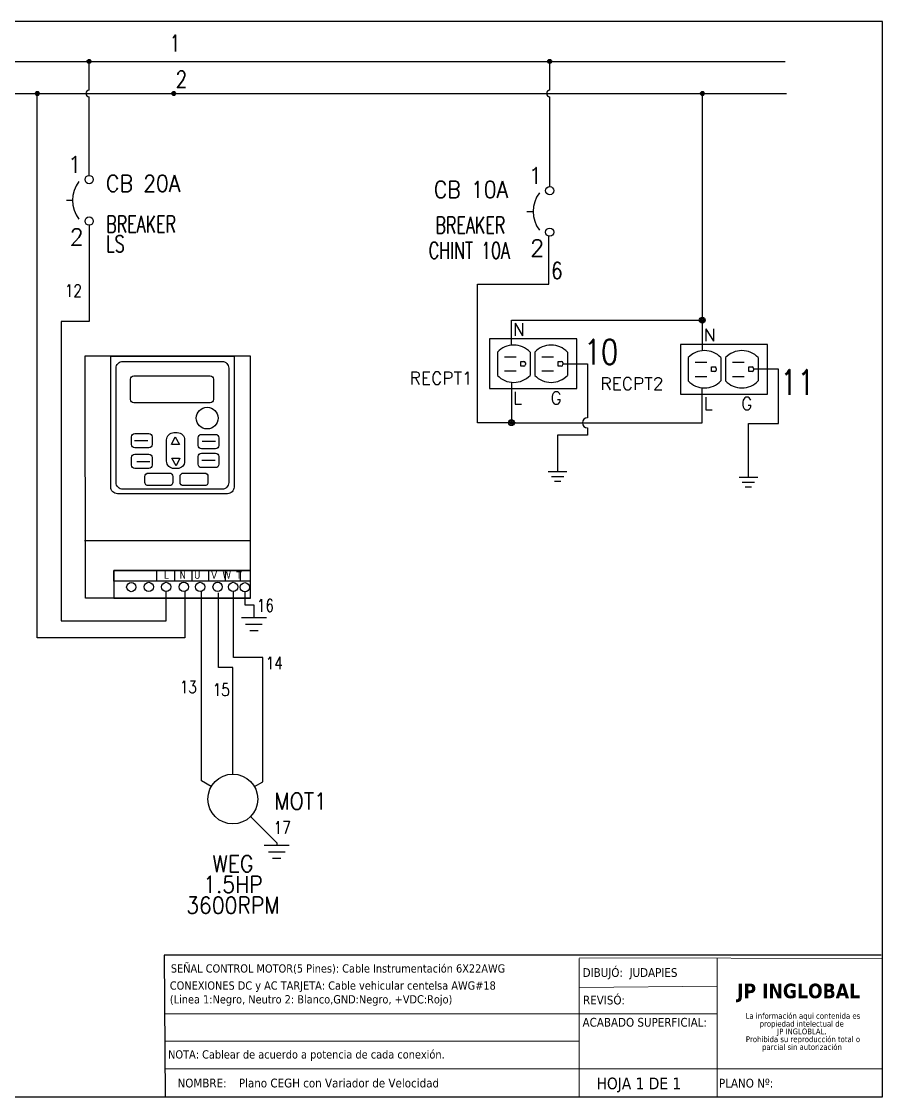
# Model space of a CAD drawing. Header units: millimetres. Extents: x 123.5 to 144.3, y 105.4 to 121.6.
# Drawn here: x 131.3 to 144.26, y 105.39 to 121.59 of the extents above; entities that cross this region are included whole.
import ezdxf
from ezdxf.enums import TextEntityAlignment as Align

# ---------------------------------------------------------------- set-up
doc = ezdxf.new("R2010")
doc.units = ezdxf.units.MM
doc.linetypes.add('CENTERX2', pattern=[20.32, 12.7, -2.54, 2.54, -2.54])
doc.linetypes.add('HIDDEN2', pattern=[0.1875, 0.125, -0.0625])
for name, color, linetype in [('BLK_12AWG', 7, 'Continuous'), ('CONTORNO', 179, 'Continuous'), ('DESC', 250, 'Continuous'), ('SYMS', 7, 'Continuous'), ('TAGS', 250, 'Continuous'), ('TERMS', 250, 'Continuous'), ('WIRES', 7, 'Continuous')]:
    doc.layers.add(name, color=color, linetype=linetype)
doc.layers.add('WIRENO', color=7, linetype='Continuous', true_color=0x000000)
doc.styles.add('SLDTEXTSTYLE0', font='tahoma.ttf')
doc.styles.add('SLDTEXTSTYLE1', font='')
doc.styles.get("Standard").update_dxf_attribs({"font": 'tahoma.ttf'})
doc.styles.add('WD', font='romans.shx')
doc.styles.get('SLDTEXTSTYLE1').set_extended_font_data('Tahoma', bold=True)

# ---------------------------------------------------------------- blocks, each defined once
blk = doc.blocks.new('SW_NOTE_2')
at = {"layer": 'CONTORNO', "color": 0, "char_height": 1.0583, "attachment_point": 2, "style": 'SLDTEXTSTYLE0'}
for s, insert in [('La información aqui contenida es ', (10.29, 1.34)), ('propiedad intelectual de', (10.08, -0.07)), ('JP INGLOBLAL.', (10.1, -1.48)), ('Prohibida su reproducción total o ', (10.3, -2.89)), ('parcial sin autorización', (10.12, -4.3))]:
    blk.add_mtext(s, dxfattribs=dict(at, insert=insert))
blk = doc.blocks.new('WDDOT')
for radius in [0.03, 0.0187, 0.00929]:
    blk.add_circle((0, 0), radius)
blk = doc.blocks.new('VCN1RDUP')
for p, q in [((-0.219, 0.25), (-0.219, -0.25)), ((0.656, 0.25), (-0.219, 0.25)), ((0.656, -0.25), (0.656, 0.25)), ((-0.14, 0.117), (-0.14, -0.117)), ((0.187, 0.117), (0.187, -0.117)), ((0.235, 0.117), (0.235, -0.117)), ((0.562, 0.117), (0.562, -0.117)), ((-0.071, 0.07), (0.046, 0.07)), ((0.093, -0.024), (0.093, 0.023)), ((0.093, 0.023), (0.125, 0.023)), ((0.14, 0.008), (0.14, -0.009)), ((0.304, 0.07), (0.421, 0.07)), ((0.468, -0.024), (0.468, 0.023)), ((0.468, 0.023), (0.5, 0.023)), ((0.515, 0.008), (0.515, -0.009)), ((-0.071, -0.071), (0.046, -0.071)), ((0.125, -0.024), (0.093, -0.024)), ((0.304, -0.071), (0.421, -0.071)), ((0.5, -0.024), (0.468, -0.024)), ((-0.219, -0.25), (0.656, -0.25))]:
    blk.add_line(p, q)
for centre, radius, start, end in [((0.023, -0.039), 0.226, 43.6028, 136.3972), ((0.398, -0.039), 0.226, 43.6028, 136.3972), ((0.125, 0.008), 0.015, 0, 90), ((0.5, 0.008), 0.015, 0, 90), ((0.125, -0.009), 0.015, 270, 0), ((0.5, -0.009), 0.015, 270, 0), ((0.023, 0.039), 0.226, 223.6028, 316.3972), ((0.398, 0.039), 0.226, 223.6028, 316.3972)]:
    blk.add_arc(centre, radius, start, end)
at = {"style": 'WD'}
for tag, width, p in [('INST', 0.7, (-0.281, 0.577)), ('LOC', 0.7, (-0.281, 0.408)), ('DESC1', 0.7, (-0.281, 0.252)), ('DESC2', 0.7, (-0.281, 0.095)), ('RATING1', 0.9, (-0.281, -0.061))]:
    blk.add_attdef(tag, text='', height=0.125, dxfattribs=dict(at, width=width)).set_placement(p, align=Align.RIGHT)
at = {"linetype": 'Continuous', "style": 'WD', "flags": 8}
for tag, p in [('TERM02', (0.016, 0.281)), ('TERM05', (0.391, 0.281)), ('TERM06', (0.587, 0.08))]:
    blk.add_attdef(tag, p, '', height=0.125, dxfattribs=at)
at = {"style": 'WD', "flags": 9}
blk.add_attdef('FAMILY', (-0.152, 0.205), '', height=0.01, rotation=90, dxfattribs=at)
at = {"linetype": 'Continuous', "style": 'WD', "flags": 9}
for tag, p in [('CAT', (-0.108, 0.23)), ('MFG', (-0.089, 0.228)), ('ASSYCODE', (-0.071, 0.23))]:
    blk.add_attdef(tag, text='', height=0.01, rotation=90, dxfattribs=at).set_placement(p, align=Align.CENTER)
at = {"style": 'WD', "flags": 1}
for tag, p in [('X2TERM02', (0, 0.188)), ('X2TERM05', (0.375, 0.188)), ('X1TERM03', (0.14, 0)), ('X1TERM06', (0.515, 0)), ('X8TERM01', (0, -0.188)), ('X8TERM04', (0.375, -0.188))]:
    blk.add_attdef(tag, p, '', height=0.0125, dxfattribs=at)
at = {"style": 'WD'}
blk.add_attdef('TAG1', text='', height=0.125, dxfattribs=at).set_placement((-0.281, -0.217), align=Align.RIGHT)
at = {"linetype": 'Continuous', "style": 'WD', "flags": 8}
for tag, p in [('TERM01', (0.016, -0.281)), ('TERM04', (0.391, -0.281))]:
    blk.add_attdef(tag, text='', height=0.125, dxfattribs=at).set_placement(p, align=Align.TOP_LEFT)
blk = doc.blocks.new('VGND2')
for p, q in [((0.09375, 0), (-0.09375, 0)), ((-0.0625, -0.046875), (0.0625, -0.046875)), ((-0.03125, -0.09375), (0.03125, -0.09375))]:
    blk.add_line(p, q)
at = {"style": 'WD', "flags": 1}
blk.add_attdef('X2TERM01', (0, 0), '', height=0.01, dxfattribs=at)
blk = doc.blocks.new('VCB1')
at = {"linetype": 'HIDDEN2'}
blk.add_line((-0.1712, 0), (-0.125, 0), dxfattribs=at)
for centre in [(0, 0.1562), (0, -0.1562)]:
    blk.add_circle(centre, 0.0312)
blk.add_arc((0.1094, 0), 0.2344, 143.1301, 216.8699)
at = {"style": 'WD'}
for tag, p, width in [('INST', (0.2188, 0.3883), 0.7), ('LOC', (0.2188, 0.2188), 0.7), ('TAG1', (0.1269, 0.0644), 0.9), ('XREF', (0.1287, -0.09), 0.7), ('DESC1', (0.1287, -0.242), 0.7), ('DESC2', (0.1287, -0.3893), 0.7)]:
    blk.add_attdef(tag, p, '', height=0.125, dxfattribs=dict(at, width=width))
at = {"linetype": 'Continuous', "style": 'WD'}
for tag, height, flags, p in [('TERM01', 0.125, 8, (-0.055, 0.2066)), ('MFG', 0.01, 9, (-0.1421, -0.0881)), ('CAT', 0.01, 9, (-0.1421, -0.0731))]:
    blk.add_attdef(tag, text='', height=height, dxfattribs=dict(at, flags=flags)).set_placement(p, align=Align.RIGHT)
at = {"style": 'WD', "width": 0.7}
blk.add_attdef('RATING1', text='', height=0.125, dxfattribs=at).set_placement((-0.1875, 0.0625), align=Align.RIGHT)
at = {"color": 7, "style": 'WD', "flags": 1}
for tag, p in [('X2TERM01', (0, 0.1875)), ('X8TERM02', (0, -0.1875))]:
    blk.add_attdef(tag, p, '', height=0.0125, dxfattribs=at)
at = {"color": 7, "style": 'WD'}
for tag, p in [('X4LINK', (-0.25, 0)), ('X1LINK', (0, 0))]:
    blk.add_attdef(tag, p, '', height=0.01, dxfattribs=at)
at = {"style": 'WD', "flags": 9}
for tag, p in [('FAMILY', (-0.1421, -0.0365)), ('CONTACT', (-0.1288, -0.1291))]:
    blk.add_attdef(tag, text='', height=0.01, dxfattribs=at).set_placement(p, align=Align.RIGHT)
at = {"linetype": 'Continuous', "style": 'WD', "flags": 9}
blk.add_attdef('ASSYCODE', text='', height=0.01, dxfattribs=at).set_placement((-0.1533, -0.1061), align=Align.CENTER)
at = {"linetype": 'Continuous', "style": 'WD', "flags": 8}
blk.add_attdef('TERM02', text='', height=0.125, dxfattribs=at).set_placement((-0.0407, -0.2134), align=Align.TOP_RIGHT)
blk = doc.blocks.new('WD_WNH')
at = {"linetype": 'Continuous', "style": 'WD', "width": 0.8}
blk.add_attdef('WIRENO', text='', height=0.125, dxfattribs=at).set_placement((0, 0.0625), align=Align.CENTER)
at = {"style": 'WD', "flags": 1}
for tag, p in [('W01USER', (0, 0.0781)), ('W02USER', (0, 0.0703)), ('W03USER', (0, 0.0625)), ('W04USER', (0, 0.0547)), ('W05USER', (0, 0.0469)), ('W06USER', (0, 0.0391)), ('W07USER', (0, 0.0312)), ('W08USER', (0, 0.0234)), ('W09USER', (0, 0.0156)), ('W10USER', (0, 0.0078))]:
    blk.add_attdef(tag, text='', height=0.005, dxfattribs=at).set_placement(p, align=Align.CENTER)
blk = doc.blocks.new('WD_WNV')
at = {"style": 'WD', "flags": 1}
for tag, p in [('W01USER', (-0.0625, 0.0938)), ('W02USER', (-0.0625, 0.0859)), ('W03USER', (-0.0625, 0.0781)), ('W04USER', (-0.0625, 0.0703)), ('W05USER', (-0.0625, 0.0625)), ('W06USER', (-0.0625, 0.0547)), ('W07USER', (-0.0625, 0.0469)), ('W08USER', (-0.0625, 0.0391)), ('W09USER', (-0.0625, 0.0312)), ('W10USER', (-0.0625, 0.0234))]:
    blk.add_attdef(tag, text='', height=0.005, dxfattribs=at).set_placement(p, align=Align.CENTER)
at = {"linetype": 'Continuous', "style": 'WD', "width": 0.8}
blk.add_attdef('WIRENO', text='', height=0.125, dxfattribs=at).set_placement((-0.05, 0), align=Align.MIDDLE_RIGHT)
blk = doc.blocks.new('HT0_02')
blk.add_circle((0, 0), 0.0699)
at = {"style": 'WD', "flags": 1}
for tag, p in [('X4TERM01', (-0.07, 0)), ('X2TERM01', (0, 0.07)), ('X1TERM01', (0.07, 0)), ('X8TERM01', (0, -0.07))]:
    blk.add_attdef(tag, p, '', height=0.01, dxfattribs=at)
blk = doc.blocks.new('Varia')
at = {"layer": 'DESC'}
for p, q in [((133.558, 115.225), (133.611, 115.337)), ((133.611, 115.337), (133.675, 115.225)), ((133, 115.284), (133.199, 115.284)), ((133.675, 115.225), (133.563, 115.225)), ((134.018, 115.273), (134.217, 115.273)), ((133.627, 114.904), (133.563, 115.016)), ((133.563, 115.016), (133.675, 115.016)), ((133.681, 115.016), (133.627, 114.904)), ((133.032, 114.968), (133.231, 114.968)), ((134.013, 114.989), (134.211, 114.989)), ((132.249, 113.778), (134.729, 113.778)), ((133.331, 113.322), (133.331, 113.17)), ((133.599, 113.322), (133.599, 113.17)), ((133.862, 113.322), (133.862, 113.169)), ((134.113, 113.322), (134.113, 113.169)), ((134.365, 113.322), (134.365, 113.169)), ((134.59, 113.317), (134.59, 113.164))]:
    blk.add_line(p, q, dxfattribs=at)
for points in [[(132.259, 116.559), (134.741, 116.559), (134.742, 112.91), (132.26, 112.91)], [(132.686, 113.325), (134.74, 113.325), (134.74, 113.167), (132.686, 113.167)], [(132.688, 112.912), (134.745, 112.912), (134.745, 113.326), (132.688, 113.326)]]:
    blk.add_lwpolyline(points, close=True, dxfattribs=at)
for points in [[(132.642, 116.554), (134.498, 116.554), (134.498, 114.583, -0.414214), (134.398, 114.483), (132.742, 114.483, -0.414214), (132.642, 114.583)], [(132.823, 116.473), (134.317, 116.473, -0.414214), (134.417, 116.373), (134.417, 114.65, -0.414214), (134.317, 114.55), (132.823, 114.55, -0.414214), (132.723, 114.65), (132.723, 116.373, -0.414214)], [(132.99, 116.256), (134.137, 116.256, -0.414214), (134.187, 116.206), (134.187, 115.9, -0.414214), (134.137, 115.85), (132.99, 115.85, -0.414214), (132.94, 115.9), (132.94, 116.206, -0.414214)], [(133.003, 115.39), (133.215, 115.39, -0.414214), (133.265, 115.34), (133.265, 115.223, -0.414214), (133.215, 115.173), (133.003, 115.173, -0.414214), (132.953, 115.223), (132.953, 115.34, -0.414214)], [(133.592, 115.403), (133.643, 115.403, -0.414214), (133.753, 115.293), (133.753, 114.972, -0.414214), (133.643, 114.862), (133.592, 114.862, -0.414214), (133.482, 114.972), (133.482, 115.293, -0.414214)], [(134.006, 115.376), (134.218, 115.376, -0.414214), (134.268, 115.326), (134.268, 115.209, -0.414214), (134.218, 115.159), (134.006, 115.159, -0.414214), (133.956, 115.209), (133.956, 115.326, -0.414214)], [(133.003, 115.078), (133.215, 115.078, -0.414214), (133.265, 115.028), (133.265, 114.912, -0.414214), (133.215, 114.862), (133.003, 114.862, -0.414214), (132.953, 114.912), (132.953, 115.028, -0.414214)], [(134.006, 115.092), (134.218, 115.092, -0.414214), (134.268, 115.042), (134.268, 114.925, -0.414214), (134.218, 114.875), (134.006, 114.875, -0.414214), (133.956, 114.925), (133.956, 115.042, -0.414214)], [(133.207, 114.794), (133.527, 114.794, -0.414214), (133.577, 114.744), (133.577, 114.654, -0.414214), (133.527, 114.604), (133.207, 114.604, -0.414214), (133.157, 114.654), (133.157, 114.744, -0.414214)], [(133.735, 114.794), (134.055, 114.794, -0.414214), (134.105, 114.744), (134.105, 114.654, -0.414214), (134.055, 114.604), (133.735, 114.604, -0.414214), (133.685, 114.654), (133.685, 114.744, -0.414214)]]:
    blk.add_lwpolyline(points, format="xyb", close=True, dxfattribs=at)
blk.add_circle((134.093, 115.621), 0.164, dxfattribs=at)
at = {"layer": 'SYMS'}
for p in [(132.951, 113.078), (133.214, 113.079), (133.476, 113.079), (133.74, 113.08), (133.987, 113.079), (134.25, 113.08), (134.484, 113.079), (134.661, 113.074)]:
    blk.add_blockref('HT0_02', p, dxfattribs=at)
at = {"layer": 'DESC', "insert": (133.443, 113.312), "char_height": 0.1089, "attachment_point": 1}
blk.add_mtext_dynamic_manual_height_columns('L    N   U    V  W  T', width=2.42727, gutter_width=12.347, heights=[0], dxfattribs=at)
blk = doc.blocks.new('VMO13')
blk.add_circle((0, 0), 0.1875)
at = {"style": 'WD'}
for tag, p, width in [('INST', (0.318, 0.2634), 0.7), ('LOC', (0.318, 0.0937), 0.7), ('TAG1', (0.3125, -0.0789), 0.9)]:
    blk.add_attdef(tag, p, '', height=0.125, dxfattribs=dict(at, width=width))
at = {"style": 'WD', "flags": 9}
blk.add_attdef('FAMILY', text='', height=0.01, dxfattribs=at).set_placement((-0.0053, 0.1698), align=Align.CENTER)
at = {"linetype": 'Continuous', "style": 'WD', "flags": 1}
for tag, p in [('CAT', (0, 0.1593)), ('MFG', (0, 0.1404))]:
    blk.add_attdef(tag, text='', height=0.01, dxfattribs=at).set_placement(p, align=Align.MIDDLE)
at = {"style": 'WD', "flags": 1}
for tag, p in [('X2TERM02', (0, 0.1875)), ('X0TERM03', (-0.1624, 0.0937)), ('X0TERM01', (0.1624, 0.0937)), ('X0TERM04', (0.1326, -0.1326))]:
    blk.add_attdef(tag, p, '', height=0.0125, dxfattribs=at)
at = {"style": 'WD'}
for tag, height, width, p in [('RATING1', 0.1, 0.8, (0, 0)), ('DESC1', 0.125, 0.9, (0.001, -0.5493)), ('DESC2', 0.125, 0.9, (0.001, -0.7055)), ('DESC3', 0.125, 0.9, (0.001, -0.8618)), ('RATING3', 0.125, 0.8, (0.001, -1.018)), ('RATING4', 0.125, 0.8, (0.001, -1.1743)), ('WDTAGALT', 0.125, 0.7, (0, -1.3437))]:
    blk.add_attdef(tag, text='', height=height, dxfattribs=dict(at, width=width)).set_placement(p, align=Align.CENTER)
at = {"linetype": 'Continuous', "style": 'WD', "flags": 9}
blk.add_attdef('ASSYCODE', text='', height=0.01, dxfattribs=at).set_placement((0, 0.125), align=Align.CENTER)
at = {"style": 'WD', "width": 0.8}
blk.add_attdef('RATING2', text='', height=0.1, dxfattribs=at).set_placement((0, -0.0312), align=Align.TOP_CENTER)

msp = doc.modelspace()

# ---------------------------------------------------------------- linework, layer by layer
at = {"color": 7, "linetype": 'Continuous'}
for p, q in [((144.256, 121.59), (123.506, 121.59)), ((144.256, 105.405), (144.256, 121.59)), ((123.506, 105.405), (144.256, 105.405))]:
    msp.add_line(p, q, dxfattribs=at)
at = {"color": 7, "linetype": 'CENTERX2', "lineweight": 0}
for p in [(144.256, 108.823), (133.462, 105.405)]:
    msp.add_line(p, (144.256, 105.405), dxfattribs=at)
at = {"color": 7, "linetype": 'Continuous', "lineweight": 30}
for p, q in [((144.238, 107.536), (133.445, 107.536)), ((133.445, 107.536), (133.462, 105.405))]:
    msp.add_line(p, q, dxfattribs=at)
at = {"color": 7, "linetype": 'Continuous', "lineweight": 0}
for p, q in [((139.691, 107.486), (139.691, 105.394)), ((144.256, 107.486), (139.695, 107.495)), ((141.766, 107.486), (141.766, 105.397)), ((141.766, 107.071), (139.695, 107.049)), ((141.766, 106.656), (133.465, 106.656)), ((139.691, 106.241), (133.465, 106.241)), ((144.256, 105.826), (133.465, 105.826))]:
    msp.add_line(p, q, dxfattribs=at)
at = {"layer": 'BLK_12AWG'}
for p, q in [((124.418, 120.99), (142.793, 120.99)), ((132.316, 120.946), (132.316, 120.99)), ((139.248, 120.557), (139.248, 120.99)), ((132.317, 120.557), (132.317, 120.946)), ((124.438, 120.507), (142.813, 120.507)), ((131.536, 112.314), (131.536, 120.507)), ((141.547, 117.123), (141.547, 120.507)), ((132.317, 119.274), (132.317, 120.457)), ((139.248, 119.107), (139.248, 120.457)), ((133.759, 113.013), (133.759, 112.314)), ((133.759, 112.314), (131.536, 112.314))]:
    msp.add_line(p, q, dxfattribs=at)
for centre in [(132.317, 120.507), (139.248, 120.507)]:
    msp.add_arc(centre, 0.05, 90, 270, dxfattribs=at)
at = {"layer": 'WIRES'}
for p, q in [((132.317, 118.524), (132.317, 117.073)), ((139.235, 117.636), (139.235, 118.357)), ((138.163, 115.55), (138.163, 117.636)), ((138.163, 117.636), (139.235, 117.636)), ((132.317, 117.073), (131.896, 117.073)), ((131.896, 117.073), (131.896, 112.57)), ((138.672, 116.72), (138.672, 117.095)), ((138.672, 117.095), (141.543, 117.095)), ((141.543, 117.095), (141.543, 116.637)), ((139.445, 116.439), (139.814, 116.439)), ((139.814, 116.439), (139.814, 115.625)), ((142.691, 116.356), (142.316, 116.356)), ((142.691, 115.542), (142.691, 116.356)), ((138.672, 116.158), (138.672, 115.55)), ((141.543, 115.55), (141.543, 116.075)), ((138.731, 115.55), (138.163, 115.55)), ((138.672, 115.55), (141.543, 115.55)), ((142.237, 114.728), (142.237, 115.542)), ((142.237, 115.542), (142.691, 115.542)), ((139.814, 115.366), (139.366, 115.366)), ((139.366, 115.366), (139.366, 114.811)), ((139.814, 115.475), (139.814, 115.366)), ((133.477, 112.57), (133.477, 113.01)), ((134.007, 110.159), (134.007, 113.011)), ((134.263, 111.869), (134.263, 112.992)), ((134.49, 112.019), (134.49, 113.02)), ((134.659, 113.004), (134.659, 112.809)), ((134.659, 112.809), (134.797, 112.809)), ((134.797, 112.809), (134.797, 112.613)), ((131.896, 112.57), (133.477, 112.57)), ((134.932, 112.019), (134.49, 112.019)), ((134.932, 110.148), (134.932, 112.019)), ((134.479, 111.869), (134.263, 111.869)), ((134.479, 110.262), (134.479, 111.869)), ((134.155, 110.074), (134.007, 110.159)), ((134.804, 110.074), (134.932, 110.148)), ((134.745, 109.622), (135.14, 109.226)), ((135.14, 109.226), (135.14, 109.185))]:
    msp.add_line(p, q, dxfattribs=at)
msp.add_arc((139.814, 115.55), 0.075, 90, 270, dxfattribs=at)

# ---------------------------------------------------------------- block references
at = {"layer": 'CONTORNO', "color": 7, "xscale": 0.083, "yscale": 0.083, "zscale": 0.083}
msp.add_blockref('SW_NOTE_2', (142.204, 106.555), dxfattribs=at)
at = {"layer": 'DESC'}
msp.add_blockref('Varia', (0, 0), dxfattribs=at)
at = {"layer": 'SYMS'}
for p in [(132.316, 120.99), (139.248, 120.99), (131.536, 120.507), (133.59, 120.507), (141.547, 120.507)]:
    msp.add_blockref('WDDOT', p, dxfattribs=at)
ref = msp.add_blockref('VCB1', (132.317, 118.899), dxfattribs=dict(at, xscale=2, yscale=2, zscale=2))
ref.add_attrib('DESC2', 'LS', (132.575, 118.12), dxfattribs={"layer": 'DESC', "height": 0.25, "style": 'WD', "width": 0.7})
ref.add_attrib('DESC1', 'BREAKER', (132.575, 118.415), dxfattribs={"layer": 'DESC', "height": 0.25, "style": 'WD', "width": 0.7})
ref.add_attrib('TAG1', 'CB 20A', (132.571, 119.028), dxfattribs={"layer": 'TAGS', "height": 0.25, "style": 'WD', "width": 0.9})
ref.add_attrib('TERM02', '2', dxfattribs={"layer": 'TERMS', "linetype": 'Continuous', "height": 0.25, "style": 'WD', "flags": 8}).set_placement((132.236, 118.472), align=Align.TOP_RIGHT)
ref.add_attrib('TERM01', '1', dxfattribs={"layer": 'TERMS', "linetype": 'Continuous', "height": 0.25, "style": 'WD', "flags": 8}).set_placement((132.207, 119.312), align=Align.RIGHT)
ref = msp.add_blockref('VCB1', (139.248, 118.732), dxfattribs=dict(at, xscale=2, yscale=2, zscale=2))
ref.add_attrib('DESC2', 'CHINT 10A', (137.427, 118.019), dxfattribs={"layer": 'DESC', "height": 0.25, "style": 'WD', "width": 0.7})
ref.add_attrib('DESC1', 'BREAKER', (137.529, 118.401), dxfattribs={"layer": 'DESC', "height": 0.25, "style": 'WD', "width": 0.7})
ref.add_attrib('TAG1', 'CB 10A', (137.503, 118.937), dxfattribs={"layer": 'TAGS', "height": 0.25, "style": 'WD', "width": 0.9})
ref.add_attrib('TERM02', '2', dxfattribs={"layer": 'TERMS', "linetype": 'Continuous', "height": 0.25, "style": 'WD', "flags": 8}).set_placement((139.166, 118.305), align=Align.TOP_RIGHT)
ref.add_attrib('TERM01', '1', dxfattribs={"layer": 'TERMS', "linetype": 'Continuous', "height": 0.25, "style": 'WD', "flags": 8}).set_placement((139.138, 119.145), align=Align.RIGHT)
for name, p, xscale, yscale, zscale in [('WDDOT', (141.543, 117.095), 1.5, 1.5, 1.5), ('WDDOT', (138.672, 115.553), 1.5, 1.5, 1.5), ('VGND2', (139.366, 114.811), 1.5, 1.5, 1.5), ('VGND2', (142.237, 114.728), 1.5, 1.5, 1.5), ('VGND2', (134.797, 112.613), 2, 2, 2), ('VGND2', (135.14, 109.185), 2, 2, 2)]:
    msp.add_blockref(name, p, dxfattribs=dict(at, xscale=xscale, yscale=yscale, zscale=zscale))
ref = msp.add_blockref('VCN1RDUP', (138.672, 116.439), dxfattribs=dict(at, xscale=1.5, yscale=1.5, zscale=1.5))
ref.add_attrib('TERM04', 'G', dxfattribs={"layer": 'TERMS', "linetype": 'Continuous', "height": 0.188, "style": 'WD', "flags": 8}).set_placement((139.258, 116.017), align=Align.TOP_LEFT)
ref.add_attrib('TERM01', 'L', dxfattribs={"layer": 'TERMS', "linetype": 'Continuous', "height": 0.188, "style": 'WD', "flags": 8}).set_placement((138.695, 116.017), align=Align.TOP_LEFT)
ref.add_attrib('TERM02', 'N', (138.695, 116.861), dxfattribs={"layer": 'TERMS', "linetype": 'Continuous', "height": 0.188, "style": 'WD', "flags": 8})
ref.add_attrib('TAG1', 'RECPT1', dxfattribs={"layer": 'TAGS', "height": 0.1875, "style": 'WD'}).set_placement((138.089, 116.128), align=Align.RIGHT)
ref = msp.add_blockref('VCN1RDUP', (141.543, 116.356), dxfattribs=dict(at, xscale=1.5, yscale=1.5, zscale=1.5))
ref.add_attrib('TERM04', 'G', dxfattribs={"layer": 'TERMS', "linetype": 'Continuous', "height": 0.188, "style": 'WD', "flags": 8}).set_placement((142.129, 115.934), align=Align.TOP_LEFT)
ref.add_attrib('TERM01', 'L', dxfattribs={"layer": 'TERMS', "linetype": 'Continuous', "height": 0.188, "style": 'WD', "flags": 8}).set_placement((141.566, 115.934), align=Align.TOP_LEFT)
ref.add_attrib('TERM02', 'N', (141.566, 116.778), dxfattribs={"layer": 'TERMS', "linetype": 'Continuous', "height": 0.188, "style": 'WD', "flags": 8})
ref.add_attrib('TAG1', 'RECPT2', dxfattribs={"layer": 'TAGS', "height": 0.1875, "style": 'WD'}).set_placement((140.96, 116.045), align=Align.RIGHT)
ref = msp.add_blockref('VMO13', (134.479, 109.887), dxfattribs=dict(at, xscale=2, yscale=2, zscale=2))
ref.add_attrib('DESC3', '3600RPM', dxfattribs={"layer": 'DESC', "height": 0.25, "style": 'WD', "width": 0.9}).set_placement((134.481, 108.163), align=Align.CENTER)
ref.add_attrib('DESC1', 'WEG', dxfattribs={"layer": 'DESC', "height": 0.25, "style": 'WD', "width": 0.9}).set_placement((134.481, 108.788), align=Align.CENTER)
ref.add_attrib('DESC2', '1.5HP', dxfattribs={"layer": 'DESC', "height": 0.25, "style": 'WD', "width": 0.9}).set_placement((134.481, 108.476), align=Align.CENTER)
ref.add_attrib('TAG1', 'MOT1', (135.104, 109.729), dxfattribs={"layer": 'TAGS', "height": 0.25, "style": 'WD', "width": 0.9})
at = {"layer": 'WIRENO'}
ref = msp.add_blockref('WD_WNH', (133.608, 121.014), dxfattribs=dict(at, xscale=2, yscale=2, zscale=2))
ref.add_attrib('WIRENO', '1', dxfattribs={"linetype": 'Continuous', "height": 0.25, "style": 'WD', "width": 0.8}).set_placement((133.608, 121.139), align=Align.CENTER)
ref = msp.add_blockref('WD_WNH', (133.705, 120.471), dxfattribs=dict(at, xscale=2, yscale=2, zscale=2))
ref.add_attrib('WIRENO', '2', dxfattribs={"linetype": 'Continuous', "height": 0.25, "style": 'WD', "width": 0.8}).set_placement((133.705, 120.596), align=Align.CENTER)
ref = msp.add_blockref('WD_WNV', (139.541, 117.842), dxfattribs=dict(at, xscale=2, yscale=2, zscale=2))
ref.add_attrib('WIRENO', '6', dxfattribs={"linetype": 'Continuous', "height": 0.25, "style": 'WD', "width": 0.8}).set_placement((139.441, 117.842), align=Align.MIDDLE_RIGHT)
ref = msp.add_blockref('WD_WNV', (132.283, 117.538), dxfattribs=dict(at, xscale=1.5, yscale=1.5, zscale=1.5))
ref.add_attrib('WIRENO', '12', dxfattribs={"linetype": 'Continuous', "height": 0.1875, "style": 'WD', "width": 0.8}).set_placement((132.208, 117.538), align=Align.MIDDLE_RIGHT)
ref = msp.add_blockref('WD_WNH', (139.33, 116.309), dxfattribs=dict(at, xscale=3, yscale=3, zscale=3))
ref.add_attrib('WIRENO', '10', dxfattribs={"linetype": 'Continuous', "height": 0.375, "style": 'WD', "width": 0.8}).set_placement((140.021, 116.43), align=Align.CENTER)
ref = msp.add_blockref('WD_WNH', (142.342, 115.881), dxfattribs=dict(at, xscale=3, yscale=3, zscale=3))
ref.add_attrib('WIRENO', '11', dxfattribs={"linetype": 'Continuous', "height": 0.375, "style": 'WD', "width": 0.8}).set_placement((142.974, 115.973), align=Align.CENTER)
ref = msp.add_blockref('WD_WNV', (134.44, 112.987), dxfattribs=dict(at, xscale=1.5, yscale=1.5, zscale=1.5))
ref.add_attrib('WIRENO', '16', dxfattribs={"linetype": 'Continuous', "height": 0.1875, "style": 'WD', "width": 0.8}).set_placement((134.84, 112.8), align=Align.MIDDLE_LEFT)
ref = msp.add_blockref('WD_WNV', (135.306, 111.935), dxfattribs=dict(at, xscale=1.5, yscale=1.5, zscale=1.5))
ref.add_attrib('WIRENO', '14', dxfattribs={"linetype": 'Continuous', "height": 0.1875, "style": 'WD', "width": 0.8}).set_placement((135.231, 111.935), align=Align.MIDDLE_RIGHT)
ref = msp.add_blockref('WD_WNV', (134.013, 111.573), dxfattribs=dict(at, xscale=1.5, yscale=1.5, zscale=1.5))
ref.add_attrib('WIRENO', '13', dxfattribs={"linetype": 'Continuous', "height": 0.1875, "style": 'WD', "width": 0.8}).set_placement((133.938, 111.573), align=Align.MIDDLE_RIGHT)
ref = msp.add_blockref('WD_WNV', (134.508, 111.532), dxfattribs=dict(at, xscale=1.5, yscale=1.5, zscale=1.5))
ref.add_attrib('WIRENO', '15', dxfattribs={"linetype": 'Continuous', "height": 0.1875, "style": 'WD', "width": 0.8}).set_placement((134.433, 111.532), align=Align.MIDDLE_RIGHT)
ref = msp.add_blockref('WD_WNH', (135.088, 109.137), dxfattribs=dict(at, xscale=1.5, yscale=1.5, zscale=1.5))
ref.add_attrib('WIRENO', '17', dxfattribs={"linetype": 'Continuous', "height": 0.1875, "style": 'WD', "width": 0.8}).set_placement((135.221, 109.364), align=Align.CENTER)

# ---------------------------------------------------------------- texts
at = {"color": 7, "linetype": 'Continuous', "lineweight": 0, "attachment_point": 1, "style": 'SLDTEXTSTYLE0'}
for s, insert, char_height in [('SEÑAL CONTROL MOTOR(5 Pines): Cable Instrumentación 6X22AWG', (133.546, 107.399), 0.1245), ('CONEXIONES DC y AC TARJETA: Cable vehicular centelsa AWG#18 \\P(Linea 1:Negro, Neutro 2: Blanco,GND:Negro, +VDC:Rojo)', (133.531, 107.142), 0.1245), ('REVISÓ:', (139.749, 106.927), 0.1318), ('NOTA: Cablear de acuerdo a potencia de cada conexión.', (133.505, 106.105), 0.1245), ('\\pi-0.39529,l0.52705,t1.0541;NOMBRE:^IPlano CEGH con Variador de Velocidad', (133.515, 105.678), 0.13176), ('HOJA 1 DE 1', (139.953, 105.694), 0.17568), ('PLANO Nº:', (141.795, 105.676), 0.1318)]:
    msp.add_mtext(s, dxfattribs=dict(at, insert=insert, char_height=char_height))
at = {"layer": 'CONTORNO', "color": 7, "char_height": 0.13176, "attachment_point": 1, "style": 'SLDTEXTSTYLE0'}
for s, insert in [('DIBUJÓ:  JUDAPIES', (139.743, 107.341)), ('ACABADO SUPERFICIAL:', (139.742, 106.592))]:
    msp.add_mtext(s, dxfattribs=dict(at, insert=insert))
at = {"layer": 'CONTORNO', "insert": (142.067, 107.108), "char_height": 0.2196, "attachment_point": 1, "style": 'SLDTEXTSTYLE1'}
msp.add_mtext('JP INGLOBAL', dxfattribs=at)

doc.saveas('drawing.dxf')
